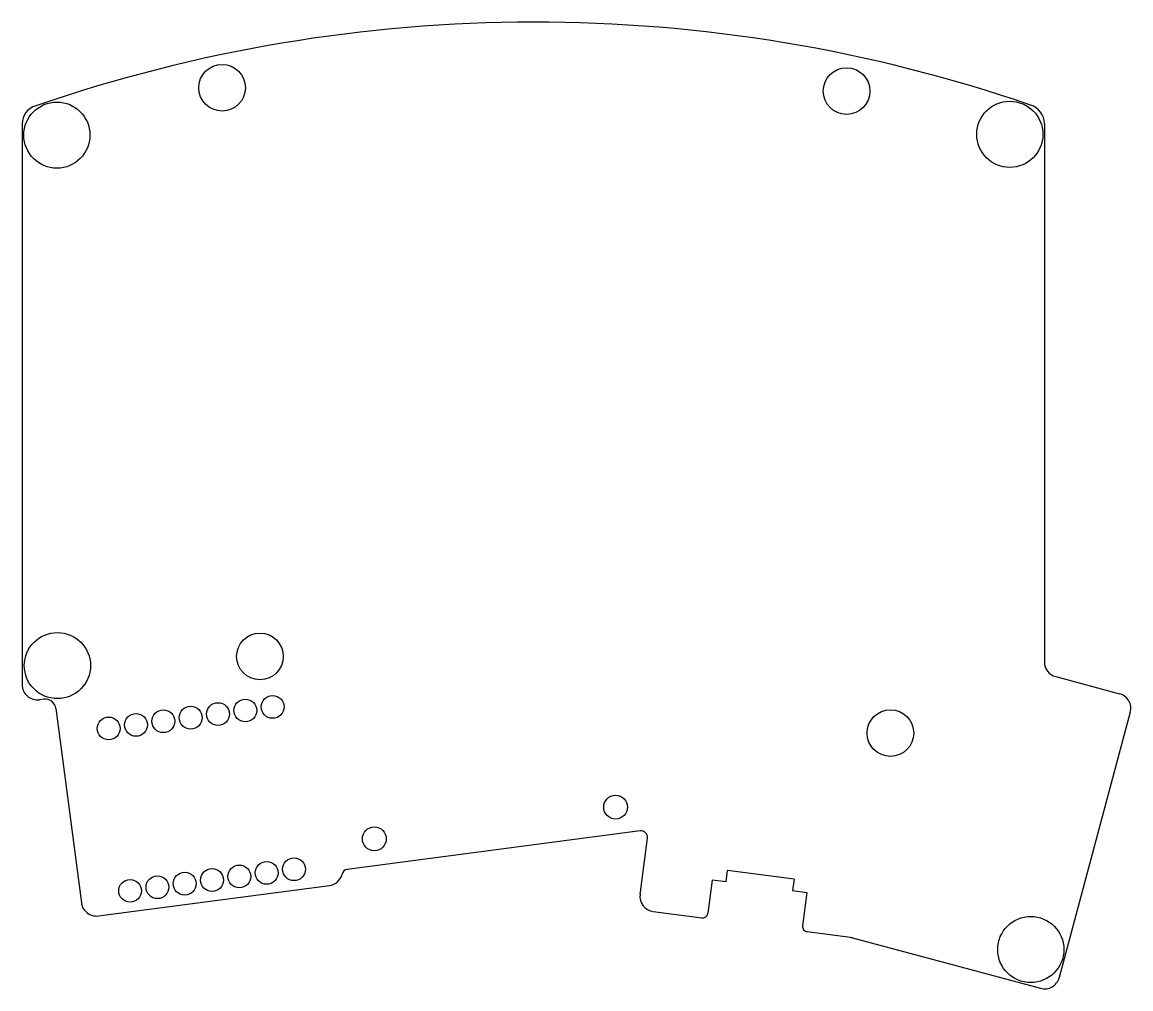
# Model space of a CAD drawing. Extents: x 79 to 181, y -137 to -47.
import ezdxf

# ---------------------------------------------------------------- set-up
doc = ezdxf.new("R2010")
doc.units = 0
doc.layers.add('BLACK', color=7, linetype='CONTINUOUS')

msp = doc.modelspace()

# ---------------------------------------------------------------- linework, layer by layer
at = {"layer": 'BLACK', "linetype": 'CONTINUOUS'}
for p, q in [((78.904448, -56.858591), (78.904448, -108.594431)), ((173.128112, -56.858591), (173.128112, -106.502087)), ((174.165765, -107.854383), (180.05324, -109.431926)), ((80.886919, -109.929828), (80.487185, -109.982454)), ((82.008945, -110.791165), (84.361052, -128.715613)), ((181.043189, -111.14657), (174.488093, -135.610523)), ((135.863957, -122.076786), (108.87399, -125.630081)), ((135.852279, -127.95201), (136.53714, -122.749969)), ((142.511262, -126.6169), (142.107563, -129.6833)), ((143.780708, -126.784026), (142.511262, -126.6169)), ((143.780708, -126.784026), (143.919954, -125.726352)), ((150.055411, -126.534101), (143.919954, -125.726352)), ((150.055411, -126.534101), (149.916166, -127.591774)), ((85.931889, -129.921485), (107.221283, -127.118683)), ((149.916166, -127.591774), (151.235977, -127.76553)), ((151.235977, -127.76553), (150.832278, -130.831932)), ((137.057564, -129.52277), (141.546578, -130.113759)), ((155.252729, -131.918209), (151.262737, -131.392917)), ((155.432339, -131.953936), (172.77345, -136.600472))]:
    msp.add_line(p, q, dxfattribs=at)
at = {"layer": 'BLACK'}
for centre, radius in [((97.3328, -53.5432), 2.15), ((154.894, -53.848), 2.15), ((82.10039, -57.913681), 3.05), ((169.93559, -57.837481), 3.05), ((82.15319, -106.836081), 3.05), ((100.82219, -105.995881), 2.15), ((96.951964, -111.309404), 1.050002), ((99.470234, -110.977866), 1.05), ((101.988505, -110.646329), 1.05), ((89.397154, -112.304012), 1.05), ((91.915424, -111.972476), 1.050002), ((94.433694, -111.640939), 1.05), ((158.93739, -113.057081), 2.15), ((86.878884, -112.635549), 1.05), ((133.604, -119.888), 1.1), ((111.363786, -122.81598), 1.1), ((103.959788, -125.619725), 1.05), ((96.404979, -126.614334), 1.05), ((98.923249, -126.282798), 1.05), ((101.441518, -125.951261), 1.05), ((88.850169, -127.608944), 1.05), ((91.368439, -127.277407), 1.05), ((93.886709, -126.945871), 1.05), ((171.86799, -133.021481), 3.05)]:
    msp.add_circle(centre, radius, dxfattribs=at)
for centre, radius, start, end in [((126.12107, -188.07642), 140.58061, 71.01432751, 109.08090272), ((171.3536, -56.8452), 1.774523, -0.43236294, 73.54012594), ((80.59, -56.8507), 1.68557, -255.39104388, -179.73176877), ((174.5281, -106.5021), 1.399984, -180.00053204, -104.9996783), ((80.3044, -108.5944), 1.400037, -179.99873126, -82.49820564), ((81.0174, -110.9214), 1.00012, 7.48271081, 97.49648243), ((179.6909, -110.7842), 1.399977, -15.00099834, 75.00002871), ((135.9423, -122.6717), 0.60005, -7.49591246, 97.50199618), ((108.9163, -126.158), 0.529652, 94.58216886, 172.32697348), ((107.0387, -125.7321), 1.398543, -82.49854245, -14.71226152), ((85.7492, -128.5333), 1.400155, -172.51785845, -82.5028003), ((137.2403, -128.1347), 1.400047, -187.49811602, -97.49972076), ((141.6118, -129.618), 0.500045, -97.49478437, -7.50358557), ((151.328, -130.8972), 0.499995, -187.50056358, -97.50007031), ((155.07, -133.3059), 1.39967, 74.99678388, 82.49853837), ((173.1358, -135.2482), 1.399991, -105.00038779, -14.999098)]:
    msp.add_arc(centre, radius, start, end, dxfattribs=at)

doc.saveas('drawing.dxf')
